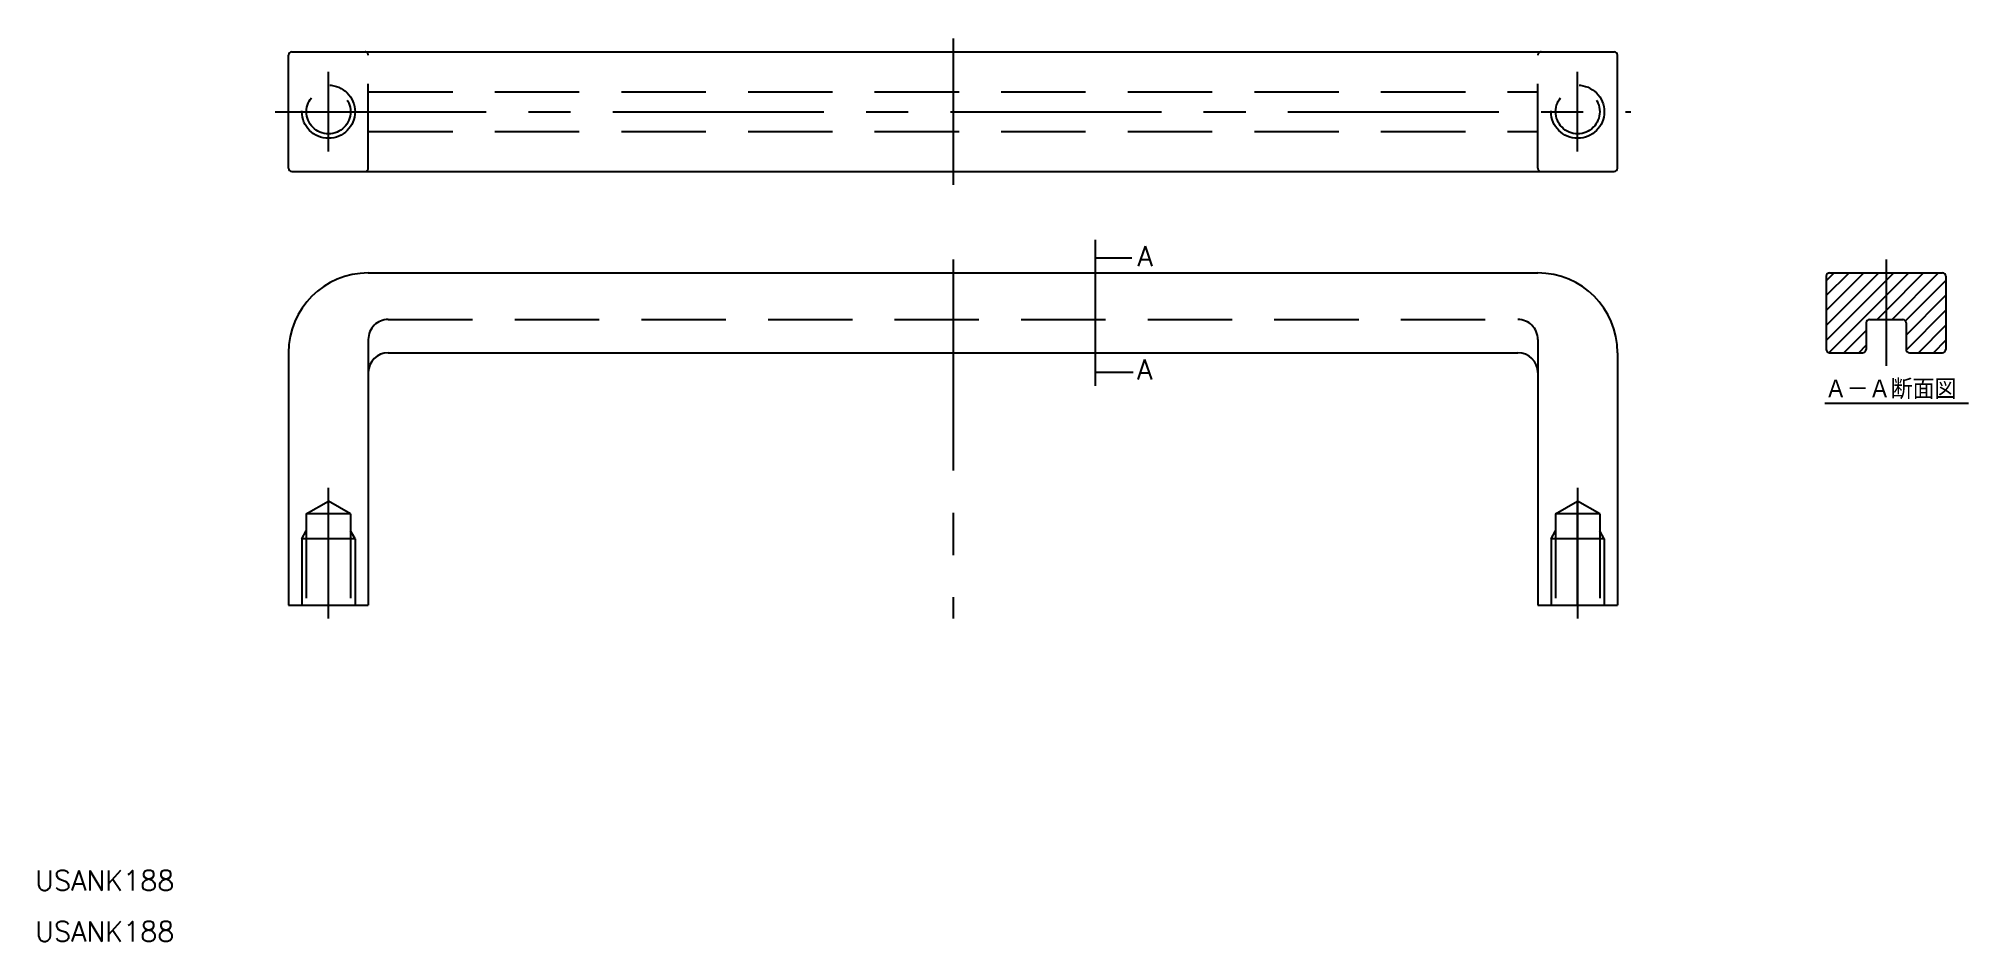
# Model space of a CAD drawing. Extents: x -138 to 153, y -51 to 85.
import ezdxf

# ---------------------------------------------------------------- set-up
doc = ezdxf.new("R2010")
doc.units = 0
doc.linetypes.add('CENTER', pattern=[50.8, 31.75, -6.35, 6.35, -6.35])
doc.linetypes.add('DASHED', pattern=[19.05, 12.7, -6.35])
doc.layers.get('0').update_dxf_attribs({"linetype": 'CONTINUOUS'})
doc.layers.add('CENTER', color=1, linetype='CENTER')
doc.styles.get("Standard").update_dxf_attribs({"font": 'txt.shx', "height": 3, "bigfont": 'bigfont.shx'})

msp = doc.modelspace()

# ---------------------------------------------------------------- linework, layer by layer
at = {"color": 7, "linetype": 'CONTINUOUS'}
for p, q in [((-100.01, 65.76), (-100.01, 82.76)), ((-99.51, 83.26), (99.49, 83.26)), ((99.99, 65.76), (99.99, 82.76)), ((-99.51, 65.26), (99.49, 65.26)), ((-88.01, 50), (87.99, 50)), ((131.41, 49.5), (131.41, 38.5)), ((131.91, 50), (148.91, 50)), ((149.41, 49.5), (149.41, 38.5)), ((137.41, 42.5), (137.41, 38.5)), ((137.91, 43), (142.91, 43)), ((143.41, 42.5), (143.41, 38.5)), ((-100.01, 38), (-100.01, 0)), ((-85.01, 38), (84.99, 38)), ((99.99, 38), (99.99, 0)), ((131.91, 38), (136.91, 38)), ((143.91, 38), (148.91, 38)), ((-88.01, 35), (-88.01, 0)), ((87.99, 35), (87.99, 0)), ((-100.01, 0), (-88.01, 0)), ((87.99, 0), (99.99, 0))]:
    msp.add_line(p, q, dxfattribs=at)
at = {"color": 3, "linetype": 'DASHED'}
for p, q in [((-88.01, 65.76), (-88.01, 82.76)), ((87.99, 65.76), (87.99, 82.76)), ((-88.01, 77.26), (87.99, 77.26)), ((-88.01, 71.26), (87.99, 71.26)), ((-85.01, 43), (84.99, 43)), ((-88.01, 40), (-88.01, 35)), ((87.99, 40), (87.99, 35)), ((-97.34, 13.75), (-94.01, 15.67)), ((-90.69, 13.75), (-94.01, 15.67)), ((90.66, 13.75), (93.99, 15.67)), ((97.31, 13.75), (93.99, 15.67)), ((-97.34, 13.75), (-97.34, 0)), ((-90.69, 13.75), (-97.34, 13.75)), ((-90.69, 13.75), (-90.69, 0)), ((90.66, 13.75), (90.66, 0)), ((97.31, 13.75), (90.66, 13.75)), ((97.31, 13.75), (97.31, 0)), ((-98.01, 10), (-97.34, 11.17)), ((-98.01, 10), (-98.01, 0)), ((-90.01, 10), (-98.01, 10)), ((-90.01, 10), (-90.69, 11.17)), ((-90.01, 10), (-90.01, 0)), ((89.99, 10), (90.66, 11.17)), ((89.99, 10), (89.99, 0)), ((97.99, 10), (89.99, 10)), ((97.99, 10), (97.31, 11.17)), ((97.99, 10), (97.99, 0))]:
    msp.add_line(p, q, dxfattribs=at)
at = {"color": 3, "linetype": 'CONTINUOUS'}
for p, q in [((131.41, 48.83), (132.58, 50)), ((131.41, 46.59), (134.83, 50)), ((131.41, 44.34), (137.07, 50)), ((131.41, 42.1), (139.32, 50)), ((140.41, 48.85), (141.56, 50)), ((140.41, 46.61), (143.81, 50)), ((140.41, 44.36), (146.05, 50)), ((141.3, 43), (148.3, 50)), ((131.41, 39.85), (140.41, 48.85)), ((131.82, 38.01), (140.41, 46.61)), ((143.33, 42.78), (149.41, 48.87)), ((143.41, 40.63), (149.41, 46.63)), ((139.05, 43), (140.41, 44.36)), ((143.42, 38.39), (149.41, 44.38)), ((134.05, 38), (137.41, 41.36)), ((145.28, 38), (149.41, 42.14)), ((136.3, 38), (137.41, 39.12)), ((147.52, 38), (149.41, 39.89))]:
    msp.add_line(p, q, dxfattribs=at)
at = {"color": 137, "linetype": 'CONTINUOUS'}
msp.add_line((131.19, 30.41), (152.79, 30.41), dxfattribs=at)
at = {"color": 7}
for points in [[(21.39, 52.25, 0), (26.91, 52.25, 0)], [(21.39, 35.06, 0), (27.08, 35.06, 0)]]:
    msp.add_polyline3d(points, dxfattribs=at)
at = {"color": 3, "linetype": 'DASHED'}
for centre, radius in [((-94.01, 74.26), 4), ((-94.01, 74.26), 3.32), ((93.99, 74.26), 4), ((93.99, 74.26), 3.32)]:
    msp.add_circle(centre, radius, dxfattribs=at)
at = {"color": 7, "linetype": 'CONTINUOUS'}
for centre, radius, start, end in [((-99.51, 82.76), 0.5, 90, 180), ((99.49, 82.76), 0.5, 0, 90), ((-99.51, 65.76), 0.5, 180, 270), ((99.49, 65.76), 0.5, 270, 0), ((-88.01, 38), 12, 90, 180), ((87.99, 38), 12, 0, 90), ((131.91, 49.5), 0.5, 90, 180), ((148.91, 49.5), 0.5, 0, 90), ((137.91, 42.5), 0.5, 90, 180), ((142.91, 42.5), 0.5, 0, 90), ((-85.01, 35), 3, 90, 180), ((84.99, 35), 3, 0, 90), ((131.91, 38.5), 0.5, 180, 270), ((136.91, 38.5), 0.5, 270, 0), ((143.91, 38.5), 0.5, 180, 270), ((148.91, 38.5), 0.5, 270, 0)]:
    msp.add_arc(centre, radius, start, end, dxfattribs=at)
at = {"color": 3, "linetype": 'DASHED'}
for centre, radius, start, end in [((-88.51, 82.76), 0.5, 0, 90), ((88.49, 82.76), 0.5, 90, 180), ((-88.51, 65.76), 0.5, 270, 360), ((88.49, 65.76), 0.5, 180, 270), ((-85.01, 40), 3, 90, 180), ((84.99, 40), 3, 0, 90)]:
    msp.add_arc(centre, radius, start, end, dxfattribs=at)
at = {"layer": 'CENTER', "color": 1, "linetype": 'CENTER'}
for p, q in [((0, 85.26), (0, 63.26)), ((-94.01, 68.26), (-94.01, 80.26)), ((93.99, 68.26), (93.99, 80.26)), ((-102.01, 74.26), (101.99, 74.26)), ((21.39, 55), (21.39, 33)), ((0, 52), (0, -2)), ((140.41, 52), (140.41, 36)), ((-94.01, -2), (-94.01, 17.67)), ((93.99, 17.67), (93.99, -2)), ((93.99, 0), (93.99, 15.67))]:
    msp.add_line(p, q, dxfattribs=at)

# ---------------------------------------------------------------- texts
at = {"color": 137, "linetype": 'CONTINUOUS'}
for s, p in [('A', (27.72, 51.04)), ('A', (27.65, 33.98)), ('Ａ－Ａ断面図', (131.19, 31.01))]:
    msp.add_text(s, height=3, dxfattribs=at).set_placement(p)
at = {"color": 7, "linetype": 'CONTINUOUS'}
for p in [(-138.15, -42.95), (-138.15, -50.6)]:
    msp.add_text('USANK188', height=3, dxfattribs=at).set_placement(p)

doc.saveas('drawing.dxf')
